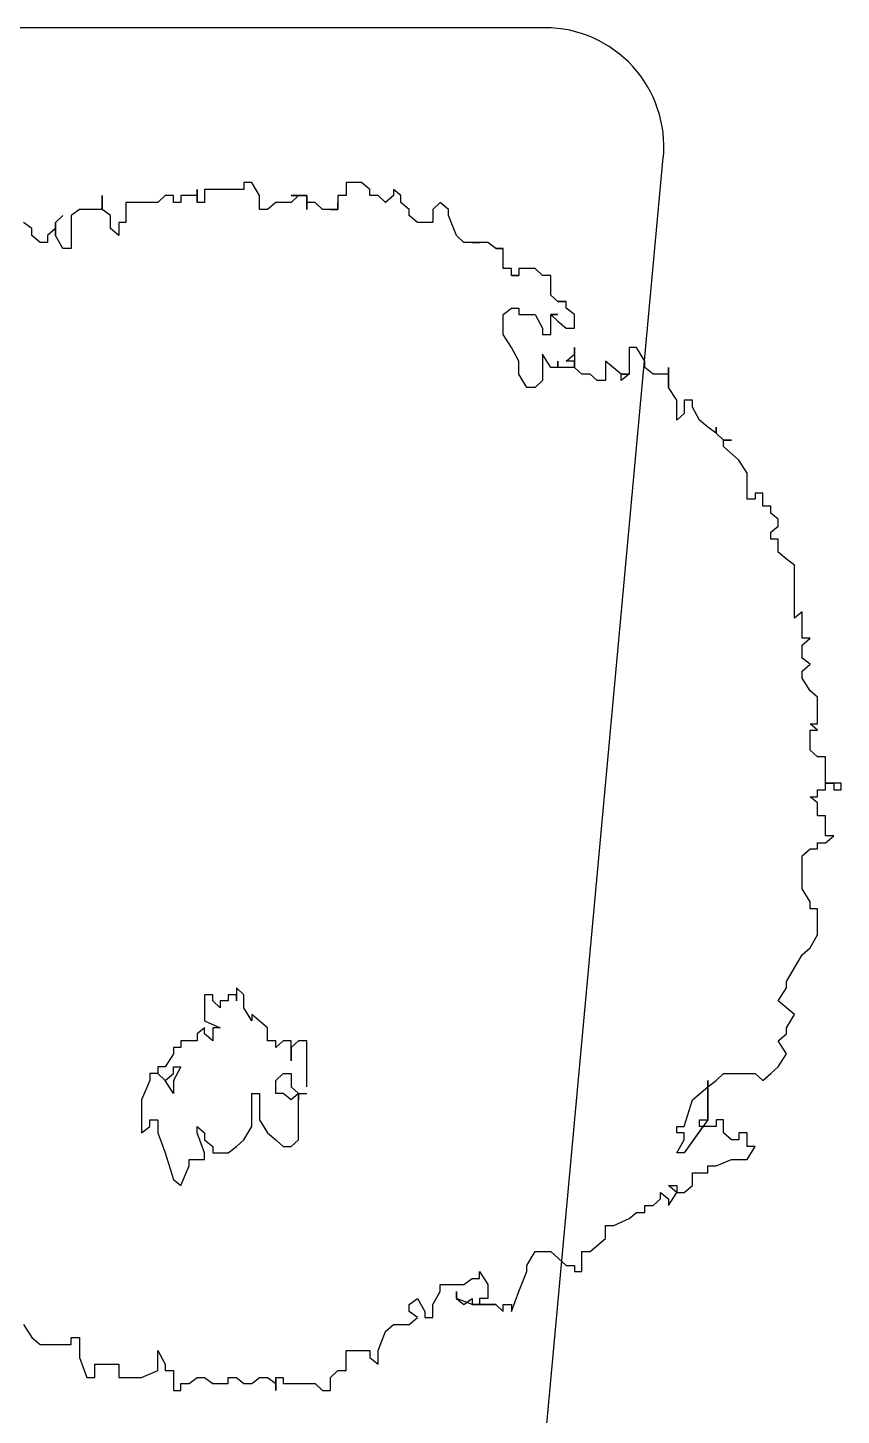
# Model space of a CAD drawing. Extents: x -30 to 1202, y 231 to 898.
# Drawn here: x 426.133 to 428.187, y 351.455 to 354.961 of the extents above; entities that cross this region are included whole.
import ezdxf

# ---------------------------------------------------------------- set-up
doc = ezdxf.new("R2010")
doc.units = 0
doc.header["$LTSCALE"] = 0.04
doc.layers.get('0').update_dxf_attribs({"linetype": 'CONTINUOUS'})
for name, color, linetype in [('0.1', 1, 'CONTINUOUS'), ('CONTORXXNP----00', 255, 'CONTINUOUS'), ('PISO', 1, 'CONTINUOUS')]:
    doc.layers.add(name, color=color, linetype=linetype)
doc.styles.get("Standard").update_dxf_attribs({"font": 'romans.shx'})

# ---------------------------------------------------------------- blocks, each defined once
blk = doc.blocks.new('ARB3')
at = {"color": 0}
for p, q in [((0.0136, 0.4913), (0.0078, 0.4913)), ((0.0078, 0.4913), (0.0078, 0.4852)), ((0.0136, 0.4852), (0.0136, 0.4913)), ((0.0078, 0.4852), (0.0078, 0.4782)), ((0.0078, 0.4782), (0.0078, 0.4852)), ((0.0078, 0.4852), (0.0136, 0.4852)), ((0.0078, 0.4852), (0.0136, 0.4852)), ((0.0581, 0.4782), (0.0523, 0.4852)), ((0.0523, 0.4852), (0.0523, 0.4782)), ((-0.0646, 0.4713), (-0.0698, 0.4652)), ((-0.042, 0.4713), (-0.0646, 0.4713)), ((-0.0368, 0.4713), (-0.042, 0.4652)), ((-0.042, 0.4652), (-0.042, 0.4713)), ((-0.0368, 0.4652), (-0.0368, 0.4713)), ((-0.0142, 0.4713), (-0.02, 0.4652)), ((0.0078, 0.4782), (-0.0142, 0.4782)), ((-0.0142, 0.4782), (-0.0142, 0.4713)), ((0.0136, 0.4782), (0.0078, 0.4782)), ((0.0136, 0.4713), (0.0136, 0.4782)), ((0.0194, 0.4713), (0.0136, 0.4713)), ((0.0245, 0.4713), (0.0194, 0.4652)), ((0.0194, 0.4652), (0.0194, 0.4713)), ((0.0355, 0.4713), (0.0245, 0.4713)), ((0.0523, 0.4782), (0.0355, 0.4782)), ((0.0355, 0.4782), (0.0355, 0.4713)), ((0.0581, 0.4713), (0.0581, 0.4782)), ((0.0633, 0.4713), (0.0581, 0.4713)), ((0.0633, 0.4652), (0.0633, 0.4713)), ((0.1356, 0.4713), (0.1137, 0.4713)), ((0.1137, 0.4713), (0.1137, 0.4652)), ((0.1466, 0.4652), (0.1356, 0.4713)), ((-0.1143, 0.4583), (-0.1363, 0.4583)), ((-0.1363, 0.4583), (-0.1311, 0.4521)), ((-0.1085, 0.4583), (-0.1143, 0.4652)), ((-0.1143, 0.4652), (-0.1143, 0.4583)), ((-0.0975, 0.4583), (-0.1085, 0.4583)), ((-0.0924, 0.4652), (-0.0975, 0.4583)), ((-0.0866, 0.4583), (-0.0924, 0.4652)), ((-0.0807, 0.4583), (-0.0866, 0.4583)), ((-0.0698, 0.4652), (-0.0807, 0.4583)), ((-0.02, 0.4652), (-0.0368, 0.4652)), ((0.0691, 0.4583), (0.0633, 0.4652)), ((0.0969, 0.4583), (0.0691, 0.4583)), ((0.1079, 0.4652), (0.0969, 0.4583)), ((0.1137, 0.4652), (0.1079, 0.4652)), ((0.1524, 0.4583), (0.1466, 0.4652)), ((0.1634, 0.4521), (0.1524, 0.4583)), ((-0.1809, 0.4452), (-0.1867, 0.4383)), ((-0.1757, 0.4521), (-0.1809, 0.4452)), ((-0.1311, 0.4521), (-0.1757, 0.4521)), ((0.175, 0.4452), (0.1634, 0.4521)), ((0.1802, 0.4452), (0.175, 0.4452)), ((0.1912, 0.4383), (0.1802, 0.4452)), ((0.2028, 0.4521), (0.1912, 0.4383)), ((0.2138, 0.4452), (0.2028, 0.4521)), ((0.219, 0.4452), (0.2138, 0.4452)), ((0.2248, 0.4383), (0.219, 0.4452)), ((0.2358, 0.4452), (0.2248, 0.4383)), ((0.2467, 0.4383), (0.2358, 0.4452)), ((-0.2144, 0.4383), (-0.2196, 0.4321)), ((-0.2086, 0.4383), (-0.2144, 0.4383)), ((-0.2035, 0.4321), (-0.2086, 0.4383)), ((-0.1867, 0.4383), (-0.1976, 0.4383)), ((-0.1976, 0.4383), (-0.1976, 0.4321)), ((0.2525, 0.4321), (0.2467, 0.4383)), ((-0.2254, 0.4252), (-0.2364, 0.4252)), ((-0.2364, 0.4252), (-0.2364, 0.419)), ((-0.2196, 0.4321), (-0.2254, 0.4321)), ((-0.2254, 0.4321), (-0.2254, 0.4252)), ((-0.1976, 0.4321), (-0.2035, 0.4321)), ((0.2584, 0.4252), (0.2525, 0.4321)), ((0.2525, 0.419), (0.2584, 0.4252)), ((-0.2532, 0.4121), (-0.2642, 0.4052)), ((-0.2312, 0.4121), (-0.2532, 0.4121)), ((-0.2364, 0.419), (-0.2312, 0.419)), ((-0.2312, 0.419), (-0.2312, 0.4121)), ((0.2525, 0.3921), (0.2525, 0.419)), ((0.3139, 0.4121), (0.3023, 0.4121)), ((0.3023, 0.4121), (0.3023, 0.4052)), ((0.3249, 0.4121), (0.3139, 0.419)), ((0.3139, 0.419), (0.3139, 0.4121)), ((0.3249, 0.399), (0.3249, 0.4121)), ((-0.281, 0.3921), (-0.281, 0.399)), ((-0.281, 0.399), (-0.281, 0.3921)), ((-0.2642, 0.4052), (-0.2758, 0.3921)), ((0.3023, 0.4052), (0.3081, 0.4052)), ((0.3081, 0.399), (0.3023, 0.3921)), ((0.3081, 0.4052), (0.3081, 0.399)), ((0.3301, 0.386), (0.3249, 0.399)), ((-0.2868, 0.386), (-0.2919, 0.386)), ((-0.2919, 0.386), (-0.2868, 0.386)), ((-0.2868, 0.386), (-0.2919, 0.3791)), ((-0.281, 0.3921), (-0.2868, 0.386)), ((-0.2758, 0.3921), (-0.281, 0.3921)), ((0.2584, 0.386), (0.2525, 0.3921)), ((0.2635, 0.3791), (0.2584, 0.386)), ((0.3023, 0.3921), (0.2913, 0.3921)), ((0.2913, 0.3921), (0.2913, 0.386)), ((0.2913, 0.386), (0.2971, 0.386)), ((0.2971, 0.386), (0.2971, 0.3721)), ((0.3301, 0.3791), (0.3301, 0.386)), ((-0.2919, 0.3791), (-0.2978, 0.3721)), ((0.2913, 0.3791), (0.2584, 0.3791)), ((0.2584, 0.3791), (0.2913, 0.3791)), ((0.2745, 0.366), (0.2635, 0.3791)), ((0.2913, 0.3721), (0.2913, 0.3791)), ((0.2913, 0.3791), (0.3191, 0.3591)), ((0.3359, 0.3791), (0.3301, 0.3791)), ((0.3359, 0.366), (0.3359, 0.3791)), ((-0.3087, 0.366), (-0.3146, 0.366)), ((-0.3146, 0.366), (-0.3146, 0.3591)), ((-0.2978, 0.3721), (-0.3087, 0.366)), ((0.2971, 0.3591), (0.2745, 0.366)), ((0.2971, 0.3721), (0.2913, 0.3721)), ((0.3468, 0.366), (0.3359, 0.366)), ((0.3527, 0.3591), (0.3468, 0.366)), ((-0.3146, 0.3529), (-0.3255, 0.346)), ((-0.3146, 0.3591), (-0.3036, 0.3591)), ((-0.2978, 0.3529), (-0.3146, 0.3529)), ((-0.3036, 0.3591), (-0.2978, 0.3529)), ((0.2971, 0.3529), (0.2971, 0.3591)), ((0.3023, 0.3529), (0.2971, 0.3529)), ((0.3081, 0.3591), (0.3023, 0.3591)), ((0.3023, 0.3591), (0.3023, 0.3529)), ((0.3191, 0.3529), (0.3081, 0.3591)), ((0.3191, 0.3591), (0.3191, 0.3529)), ((0.3527, 0.3529), (0.3468, 0.346)), ((0.3468, 0.346), (0.3468, 0.3529)), ((0.3468, 0.3529), (0.3527, 0.3529)), ((0.3527, 0.3529), (0.3527, 0.3591)), ((0.3636, 0.346), (0.3527, 0.3529)), ((-0.3255, 0.346), (-0.3423, 0.346)), ((-0.3423, 0.346), (-0.3365, 0.346)), ((-0.3365, 0.346), (-0.3365, 0.3329)), ((0.3527, 0.3391), (0.3578, 0.346)), ((0.3578, 0.3391), (0.3527, 0.3391)), ((0.3578, 0.346), (0.3636, 0.346)), ((0.3636, 0.3329), (0.3578, 0.3391)), ((-0.3365, 0.3329), (-0.3423, 0.326)), ((0.3636, 0.326), (0.3636, 0.3329)), ((-0.3475, 0.326), (-0.3591, 0.3191)), ((-0.3591, 0.3191), (-0.3591, 0.3129)), ((-0.3423, 0.326), (-0.3475, 0.326)), ((0.3695, 0.326), (0.3636, 0.326)), ((0.3695, 0.3191), (0.3695, 0.326)), ((0.3746, 0.3129), (0.3695, 0.3191)), ((-0.3591, 0.3129), (-0.3365, 0.3129)), ((-0.3365, 0.306), (-0.3475, 0.2929)), ((-0.3365, 0.3129), (-0.3365, 0.306)), ((-0.3365, 0.306), (-0.3365, 0.3129)), ((-0.3365, 0.3129), (-0.3313, 0.306)), ((-0.3313, 0.306), (-0.3365, 0.306)), ((0.3804, 0.2998), (0.3746, 0.3129)), ((-0.3475, 0.2929), (-0.3313, 0.2929)), ((-0.3313, 0.2929), (-0.3313, 0.286)), ((0.3804, 0.2929), (0.3804, 0.2998)), ((0.3914, 0.2929), (0.3804, 0.2929)), ((0.4024, 0.2799), (0.3914, 0.2929)), ((-0.3313, 0.286), (-0.3365, 0.2799)), ((-0.3365, 0.2729), (-0.3423, 0.2668)), ((-0.3365, 0.2799), (-0.3365, 0.2729)), ((0.4024, 0.2729), (0.4024, 0.2799)), ((0.4192, 0.2729), (0.4024, 0.2729)), ((0.4192, 0.2668), (0.4192, 0.2729)), ((-0.3921, 0.2599), (-0.3979, 0.2599)), ((-0.3979, 0.2599), (-0.3979, 0.2529)), ((-0.3979, 0.2529), (-0.3979, 0.2599)), ((-0.3979, 0.2599), (-0.3979, 0.2529)), ((-0.3869, 0.2668), (-0.3921, 0.2599)), ((-0.3753, 0.2668), (-0.3869, 0.2668)), ((-0.3811, 0.2529), (-0.3753, 0.2599)), ((-0.3753, 0.2599), (-0.3753, 0.2668)), ((-0.3533, 0.2668), (-0.3591, 0.2668)), ((-0.3591, 0.2668), (-0.3423, 0.2668)), ((-0.3475, 0.2599), (-0.3533, 0.2668)), ((-0.3423, 0.2668), (-0.3475, 0.2668)), ((-0.3475, 0.2668), (-0.3475, 0.2599)), ((-0.3423, 0.2668), (-0.3423, 0.2529)), ((0.4024, 0.2468), (0.414, 0.2599)), ((0.414, 0.2599), (0.414, 0.2668)), ((0.414, 0.2668), (0.4192, 0.2668)), ((-0.403, 0.2468), (-0.4198, 0.2468)), ((-0.4198, 0.2468), (-0.4198, 0.2399)), ((-0.3979, 0.2529), (-0.403, 0.2468)), ((-0.3869, 0.2468), (-0.3869, 0.2529)), ((-0.3869, 0.2529), (-0.3869, 0.2468)), ((-0.3869, 0.2468), (-0.3811, 0.2529)), ((-0.3701, 0.2468), (-0.3869, 0.2468)), ((-0.3701, 0.2399), (-0.3701, 0.2468)), ((-0.3423, 0.2468), (-0.3533, 0.2399)), ((-0.3423, 0.2529), (-0.3475, 0.2529)), ((-0.3475, 0.2529), (-0.3423, 0.2529)), ((-0.3423, 0.2529), (-0.3423, 0.2468)), ((0.4024, 0.2337), (0.4024, 0.2468)), ((-0.4198, 0.2399), (-0.4256, 0.2337)), ((-0.4256, 0.2337), (-0.4256, 0.2199)), ((-0.3869, 0.2337), (-0.3753, 0.2399)), ((-0.3869, 0.2199), (-0.3869, 0.2337)), ((-0.3753, 0.2399), (-0.3701, 0.2399)), ((-0.3533, 0.2399), (-0.3313, 0.2399)), ((-0.3313, 0.2399), (-0.3255, 0.2337)), ((-0.3255, 0.2337), (-0.3255, 0.2268)), ((0.414, 0.2268), (0.4024, 0.2337)), ((-0.3255, 0.2268), (-0.3365, 0.2199)), ((0.4192, 0.2268), (0.414, 0.2268)), ((0.436, 0.2199), (0.4192, 0.2268)), ((-0.4256, 0.2199), (-0.4198, 0.2199)), ((-0.4198, 0.2137), (-0.4256, 0.2137)), ((-0.4256, 0.2137), (-0.4256, 0.2068)), ((-0.4198, 0.2199), (-0.4198, 0.2137)), ((-0.4198, 0.2137), (-0.4198, 0.2199)), ((-0.4198, 0.2199), (-0.4198, 0.2137)), ((-0.3921, 0.2137), (-0.3921, 0.2199)), ((-0.3921, 0.2199), (-0.3869, 0.2199)), ((-0.3869, 0.2068), (-0.3921, 0.2137)), ((-0.3591, 0.2137), (-0.3701, 0.2068)), ((-0.3475, 0.2199), (-0.3591, 0.2137)), ((-0.3365, 0.2199), (-0.3475, 0.2199)), ((0.4528, 0.2137), (0.436, 0.2199)), ((0.447, 0.2068), (0.447, 0.2137)), ((0.447, 0.2137), (0.4528, 0.2137)), ((-0.4424, 0.2007), (-0.4476, 0.1937)), ((-0.4256, 0.2068), (-0.4424, 0.2068)), ((-0.4424, 0.2068), (-0.4424, 0.2007)), ((-0.4424, 0.2007), (-0.4424, 0.2068)), ((-0.4424, 0.2068), (-0.4424, 0.2007)), ((-0.3701, 0.2068), (-0.3869, 0.2068)), ((0.447, 0.2007), (0.4528, 0.2068)), ((0.4528, 0.2068), (0.447, 0.2068)), ((0.447, 0.1807), (0.447, 0.2007)), ((-0.4476, 0.1937), (-0.4476, 0.1807)), ((0.4192, 0.1868), (0.4302, 0.1937)), ((0.4302, 0.1937), (0.4418, 0.1937)), ((0.4418, 0.1937), (0.4418, 0.1868)), ((-0.4476, 0.1807), (-0.4476, 0.1868)), ((-0.4476, 0.1868), (-0.4476, 0.1737)), ((0.425, 0.1868), (0.4192, 0.1868)), ((0.425, 0.1807), (0.425, 0.1868)), ((0.4302, 0.1737), (0.425, 0.1807)), ((0.4418, 0.1868), (0.447, 0.1868)), ((0.447, 0.1807), (0.4418, 0.1676)), ((0.447, 0.1737), (0.4418, 0.1807)), ((0.4418, 0.1807), (0.447, 0.1807)), ((0.447, 0.1868), (0.447, 0.1807)), ((-0.4534, 0.1676), (-0.4702, 0.1607)), ((-0.4476, 0.1737), (-0.4534, 0.1676)), ((0.4302, 0.1537), (0.4302, 0.1737)), ((0.4418, 0.1676), (0.436, 0.1676)), ((0.436, 0.1676), (0.4418, 0.1676)), ((0.4418, 0.1676), (0.447, 0.1737)), ((-0.4754, 0.1607), (-0.4812, 0.1537)), ((-0.4812, 0.1537), (-0.4754, 0.1476)), ((-0.4702, 0.1607), (-0.4754, 0.1607)), ((0.436, 0.1537), (0.4302, 0.1537)), ((0.447, 0.1476), (0.436, 0.1537)), ((-0.4754, 0.1476), (-0.4644, 0.1476)), ((-0.4644, 0.1476), (-0.4644, 0.1345)), ((0.4418, 0.1345), (0.4528, 0.1407)), ((0.4579, 0.1476), (0.447, 0.1476)), ((0.4528, 0.1407), (0.4579, 0.1407)), ((0.4579, 0.1407), (0.4579, 0.1476)), ((-0.4644, 0.1345), (-0.4702, 0.1276)), ((0.447, 0.1276), (0.4418, 0.1345)), ((0.4579, 0.1345), (0.4528, 0.1276)), ((0.4638, 0.1276), (0.4579, 0.1345)), ((-0.487, 0.1207), (-0.4922, 0.1145)), ((-0.4812, 0.1207), (-0.487, 0.1207)), ((-0.4754, 0.1276), (-0.4812, 0.1207)), ((-0.4702, 0.1276), (-0.4754, 0.1276)), ((0.4528, 0.1276), (0.447, 0.1276)), ((0.4638, 0.1145), (0.4638, 0.1276)), ((-0.4922, 0.1145), (-0.487, 0.1145)), ((-0.487, 0.1145), (-0.4812, 0.1076)), ((-0.4812, 0.1076), (-0.487, 0.1015)), ((0.4696, 0.1076), (0.4638, 0.1145)), ((0.4857, 0.1015), (0.4696, 0.1076)), ((-0.487, 0.0945), (-0.4922, 0.0945)), ((-0.487, 0.1015), (-0.487, 0.0945)), ((0.4973, 0.1015), (0.4857, 0.1015)), ((0.4857, 0.0745), (0.4857, 0.0945)), ((0.4857, 0.0945), (0.4915, 0.0945)), ((0.4915, 0.0945), (0.4973, 0.1015)), ((-0.498, 0.0745), (-0.487, 0.0745)), ((-0.487, 0.0745), (-0.487, 0.0676)), ((0.5025, 0.0745), (0.4857, 0.0745)), ((0.5025, 0.0676), (0.5025, 0.0745)), ((-0.487, 0.0676), (-0.4754, 0.0676)), ((-0.4754, 0.0676), (-0.4812, 0.0676)), ((-0.4812, 0.0676), (-0.4754, 0.0676)), ((-0.4754, 0.0676), (-0.4754, 0.0615)), ((-0.4754, 0.0615), (-0.4754, 0.0676)), ((-0.4754, 0.0676), (-0.4754, 0.0546)), ((0.5083, 0.0615), (0.5025, 0.0676)), ((0.5193, 0.0615), (0.5083, 0.0615)), ((0.5193, 0.0546), (0.5193, 0.0615)), ((-0.4754, 0.0546), (-0.4812, 0.0484)), ((-0.4812, 0.0484), (-0.4812, 0.0415)), ((0.5135, 0.0484), (0.5193, 0.0546)), ((0.5135, 0.0215), (0.5135, 0.0484)), ((-0.4754, 0.0415), (-0.487, 0.0415)), ((-0.487, 0.0415), (-0.487, 0.0284)), ((-0.4812, 0.0415), (-0.4754, 0.0415)), ((0.2635, 0.0415), (0.2248, 0.0415)), ((0.2248, 0.0415), (0.2248, 0.0346)), ((0.2693, 0.0346), (0.2693, 0.0415)), ((-0.487, 0.0284), (-0.487, 0.0346)), ((-0.487, 0.0346), (-0.4812, 0.0284)), ((-0.4812, 0.0284), (-0.4812, 0.0153)), ((0.2248, 0.0346), (0.2306, 0.0284)), ((0.2416, 0.0284), (0.2248, 0.0284)), ((0.2248, 0.0284), (0.2248, 0.0215)), ((0.2306, 0.0284), (0.2416, 0.0284)), ((0.2525, 0.0215), (0.2525, 0.0284)), ((0.2525, 0.0284), (0.2635, 0.0284)), ((0.2635, 0.0284), (0.2693, 0.0346)), ((0.3081, 0.0346), (0.2693, 0.0346)), ((0.2693, 0.0346), (0.2745, 0.0284)), ((0.2693, 0.0346), (0.2745, 0.0346)), ((0.2745, 0.0346), (0.2693, 0.0346)), ((0.2745, 0.0284), (0.2693, 0.0215)), ((0.3139, 0.0284), (0.3081, 0.0346)), ((0.3139, 0.0215), (0.3139, 0.0284)), ((-0.4812, 0.0153), (-0.4754, 0.0084)), ((0.2248, 0.0215), (0.2306, 0.0153)), ((0.2306, 0.0153), (0.2248, 0.0153)), ((0.2248, 0.0153), (0.2248, 0.0084)), ((0.2584, 0.0153), (0.2525, 0.0215)), ((0.2693, 0.0153), (0.2584, 0.0153)), ((0.2693, 0.0215), (0.2693, 0.0153)), ((0.3023, 0.0084), (0.3081, 0.0153)), ((0.3081, 0.0153), (0.3139, 0.0215)), ((0.5083, 0.0153), (0.5083, 0.0215)), ((0.5083, 0.0215), (0.5135, 0.0215)), ((0.5083, 0.0084), (0.5135, 0.0153)), ((0.5193, 0.0153), (0.5083, 0.0153)), ((0.5135, 0.0153), (0.5193, 0.0153)), ((-0.487, 0.0015), (-0.498, -0.0047)), ((-0.4754, 0.0015), (-0.487, 0.0015)), ((-0.4754, 0.0084), (-0.4754, 0.0015)), ((0.2138, 0.0084), (0.2028, -0.0047)), ((0.2248, 0.0084), (0.2138, 0.0084)), ((0.2693, -0.0047), (0.2693, 0.0015)), ((0.2693, 0.0015), (0.2913, 0.0015)), ((0.2913, 0.0015), (0.3023, 0.0084)), ((0.5083, 0.0015), (0.5083, 0.0084)), ((0.5135, -0.0047), (0.5083, 0.0015)), ((0.186, -0.0116), (0.1802, -0.0177)), ((0.197, -0.0116), (0.186, -0.0116)), ((0.208, -0.0047), (0.197, -0.0116)), ((0.2028, -0.0047), (0.208, -0.0047)), ((0.2971, -0.0047), (0.2693, -0.0047)), ((0.3081, -0.0116), (0.2971, -0.0047)), ((0.3139, -0.0177), (0.3081, -0.0116)), ((0.5083, -0.0177), (0.5135, -0.0116)), ((0.5135, -0.0116), (0.5135, -0.0047)), ((0.1802, -0.0177), (0.1912, -0.0177)), ((0.1912, -0.0177), (0.186, -0.0177)), ((0.186, -0.0177), (0.186, -0.0247)), ((0.3191, -0.0247), (0.3139, -0.0177)), ((0.5083, -0.0247), (0.5083, -0.0177)), ((0.186, -0.0247), (0.1912, -0.0247)), ((0.1912, -0.0247), (0.1912, -0.0316)), ((0.1912, -0.0316), (0.197, -0.0316)), ((0.197, -0.0316), (0.1912, -0.0377)), ((0.208, -0.0446), (0.2138, -0.0316)), ((0.2138, -0.0316), (0.2138, -0.0377)), ((0.3191, -0.0377), (0.3191, -0.0247)), ((0.5135, -0.0247), (0.5083, -0.0247)), ((0.5135, -0.0377), (0.5135, -0.0247)), ((-0.4922, -0.0446), (-0.4812, -0.0446)), ((-0.4812, -0.0446), (-0.4812, -0.0508)), ((0.1912, -0.0377), (0.186, -0.0377)), ((0.186, -0.0377), (0.186, -0.0446)), ((0.186, -0.0446), (0.208, -0.0446)), ((0.2138, -0.0377), (0.2248, -0.0377)), ((0.219, -0.0446), (0.2138, -0.0446)), ((0.2138, -0.0446), (0.219, -0.0508)), ((0.2248, -0.0377), (0.219, -0.0446)), ((0.2971, -0.0508), (0.3023, -0.0446)), ((0.3191, -0.0446), (0.3023, -0.0508)), ((0.3023, -0.0446), (0.3081, -0.0446)), ((0.3081, -0.0446), (0.3139, -0.0377)), ((0.3139, -0.0377), (0.3191, -0.0377)), ((0.3249, -0.0446), (0.3191, -0.0446)), ((0.3249, -0.0577), (0.3249, -0.0446)), ((0.5083, -0.0446), (0.5135, -0.0377)), ((0.5083, -0.0508), (0.5083, -0.0446)), ((-0.4812, -0.0508), (-0.4922, -0.0508)), ((-0.4922, -0.0508), (-0.487, -0.0508)), ((-0.487, -0.0508), (-0.487, -0.0646)), ((0.219, -0.0508), (0.2248, -0.0508)), ((0.2248, -0.0508), (0.2248, -0.0646)), ((0.3023, -0.0508), (0.2971, -0.0508)), ((0.3301, -0.0577), (0.3249, -0.0577)), ((0.3468, -0.0646), (0.3301, -0.0577)), ((0.5135, -0.0577), (0.5083, -0.0508)), ((0.5135, -0.0646), (0.5135, -0.0577)), ((-0.487, -0.0646), (-0.4812, -0.0646)), ((-0.4812, -0.0646), (-0.4812, -0.0708)), ((0.2248, -0.0646), (0.2306, -0.0646)), ((0.2306, -0.0646), (0.2306, -0.0708)), ((0.2467, -0.0708), (0.2467, -0.0646)), ((0.2467, -0.0646), (0.2584, -0.0708)), ((0.3417, -0.0708), (0.3468, -0.0646)), ((0.5193, -0.0646), (0.5135, -0.0646)), ((0.5193, -0.0708), (0.5193, -0.0646)), ((-0.4812, -0.0708), (-0.487, -0.0708)), ((-0.487, -0.0708), (-0.487, -0.0777)), ((-0.487, -0.0777), (-0.4812, -0.0839)), ((0.2306, -0.0708), (0.2358, -0.0708)), ((0.2358, -0.0708), (0.2467, -0.0777)), ((0.2525, -0.0708), (0.2467, -0.0708)), ((0.2467, -0.0777), (0.2467, -0.0839)), ((0.2584, -0.0777), (0.2525, -0.0708)), ((0.2525, -0.0839), (0.2584, -0.0777)), ((0.2584, -0.0777), (0.2525, -0.0839)), ((0.2584, -0.0708), (0.2693, -0.0708)), ((0.2693, -0.0708), (0.2584, -0.0777)), ((0.3023, -0.0839), (0.3191, -0.0777)), ((0.3191, -0.0777), (0.3417, -0.0708)), ((0.4857, -0.0839), (0.4973, -0.0777)), ((0.4973, -0.0777), (0.5025, -0.0777)), ((0.5025, -0.0777), (0.5025, -0.0708)), ((0.5025, -0.0708), (0.5193, -0.0708)), ((-0.4812, -0.0839), (-0.4812, -0.1108)), ((0.2467, -0.0839), (0.2525, -0.0839)), ((0.2525, -0.0839), (0.2525, -0.0908)), ((0.2525, -0.0908), (0.2584, -0.0908)), ((0.2584, -0.0908), (0.2745, -0.0977)), ((0.2913, -0.0908), (0.2913, -0.0839)), ((0.2913, -0.0839), (0.3023, -0.0839)), ((0.2971, -0.0908), (0.2913, -0.0908)), ((0.3023, -0.0977), (0.2971, -0.0908)), ((0.5025, -0.0839), (0.4857, -0.0839)), ((0.5083, -0.0977), (0.5025, -0.0839)), ((0.2745, -0.0977), (0.3023, -0.0977)), ((0.5083, -0.1169), (0.5083, -0.0977)), ((-0.4812, -0.1108), (-0.4644, -0.1108)), ((-0.4644, -0.1108), (-0.4644, -0.1169)), ((-0.4702, -0.1238), (-0.4754, -0.1308)), ((-0.4592, -0.1238), (-0.4702, -0.1238)), ((-0.4644, -0.1169), (-0.4534, -0.1169)), ((-0.4534, -0.1169), (-0.4592, -0.1238)), ((0.4973, -0.1369), (0.4973, -0.1169)), ((0.4973, -0.1169), (0.5083, -0.1169)), ((-0.4754, -0.1308), (-0.487, -0.1308)), ((-0.487, -0.1308), (-0.4754, -0.1308)), ((-0.4754, -0.1308), (-0.4754, -0.15)), ((0.5083, -0.1369), (0.4973, -0.1369)), ((0.5083, -0.1438), (0.5083, -0.1369)), ((-0.4754, -0.15), (-0.4702, -0.1569)), ((0.4747, -0.1569), (0.4747, -0.15)), ((0.4747, -0.15), (0.4915, -0.15)), ((0.4915, -0.15), (0.5083, -0.1438)), ((-0.4702, -0.1569), (-0.4424, -0.1569)), ((-0.4424, -0.1569), (-0.4424, -0.1638)), ((0.4805, -0.1569), (0.4747, -0.1569)), ((0.4805, -0.1831), (0.4805, -0.1569)), ((-0.4644, -0.17), (-0.4702, -0.1638)), ((-0.4702, -0.1638), (-0.4644, -0.17)), ((-0.4534, -0.17), (-0.4644, -0.17)), ((-0.4644, -0.17), (-0.4592, -0.17)), ((-0.4592, -0.17), (-0.4534, -0.1769)), ((-0.4424, -0.1638), (-0.4534, -0.17)), ((-0.4534, -0.1769), (-0.4476, -0.1769)), ((-0.4476, -0.1831), (-0.4534, -0.19)), ((-0.4476, -0.1769), (-0.4476, -0.1831)), ((0.4747, -0.19), (0.4805, -0.1831)), ((-0.4592, -0.19), (-0.4644, -0.1969)), ((-0.4534, -0.19), (-0.4592, -0.19)), ((0.4638, -0.1969), (0.4747, -0.19))]:
    blk.add_line(p, q, dxfattribs=at)
for p, q in [((-0.4922, 0.0945), (-0.498, 0.0876)), ((-0.498, 0.0876), (-0.498, 0.0745)), ((-0.498, -0.0047), (-0.498, -0.0116)), ((-0.498, -0.0116), (-0.4922, -0.0116)), ((-0.4922, -0.0116), (-0.4922, -0.0446))]:
    blk.add_line(p, q)
at = {"layer": 'CONTORXXNP----00'}
for p, q in [((0.0523, 0.4852), (0.0523, 0.4782)), ((0.0581, 0.4782), (0.0523, 0.4852)), ((-0.0646, 0.4713), (-0.0698, 0.4652)), ((-0.042, 0.4713), (-0.0646, 0.4713)), ((-0.042, 0.4652), (-0.042, 0.4713)), ((-0.0368, 0.4713), (-0.042, 0.4652)), ((-0.0368, 0.4652), (-0.0368, 0.4713)), ((-0.0142, 0.4713), (-0.02, 0.4652)), ((-0.0142, 0.4782), (-0.0142, 0.4713)), ((0.0078, 0.4782), (-0.0142, 0.4782)), ((0.0136, 0.4782), (0.0078, 0.4782)), ((0.0136, 0.4713), (0.0136, 0.4782)), ((0.0194, 0.4713), (0.0136, 0.4713)), ((0.0194, 0.4652), (0.0194, 0.4713)), ((0.0245, 0.4713), (0.0194, 0.4652)), ((0.0355, 0.4713), (0.0245, 0.4713)), ((0.0355, 0.4782), (0.0355, 0.4713)), ((0.0523, 0.4782), (0.0355, 0.4782)), ((0.0581, 0.4713), (0.0581, 0.4782)), ((0.0633, 0.4713), (0.0581, 0.4713)), ((0.0633, 0.4652), (0.0633, 0.4713)), ((0.1137, 0.4713), (0.1137, 0.4652)), ((0.1356, 0.4713), (0.1137, 0.4713)), ((0.1466, 0.4652), (0.1356, 0.4713)), ((-0.1363, 0.4583), (-0.1311, 0.4521)), ((-0.1143, 0.4583), (-0.1363, 0.4583)), ((-0.1143, 0.4652), (-0.1143, 0.4583)), ((-0.1085, 0.4583), (-0.1143, 0.4652)), ((-0.0975, 0.4583), (-0.1085, 0.4583)), ((-0.0924, 0.4652), (-0.0975, 0.4583)), ((-0.0866, 0.4583), (-0.0924, 0.4652)), ((-0.0807, 0.4583), (-0.0866, 0.4583)), ((-0.0698, 0.4652), (-0.0807, 0.4583)), ((-0.02, 0.4652), (-0.0368, 0.4652)), ((0.0691, 0.4583), (0.0633, 0.4652)), ((0.0969, 0.4583), (0.0691, 0.4583)), ((0.1079, 0.4652), (0.0969, 0.4583)), ((0.1137, 0.4652), (0.1079, 0.4652)), ((0.1524, 0.4583), (0.1466, 0.4652)), ((0.1634, 0.4521), (0.1524, 0.4583)), ((-0.1809, 0.4452), (-0.1867, 0.4383)), ((-0.1757, 0.4521), (-0.1809, 0.4452)), ((-0.1311, 0.4521), (-0.1757, 0.4521)), ((0.175, 0.4452), (0.1634, 0.4521)), ((0.1802, 0.4452), (0.175, 0.4452)), ((0.1912, 0.4383), (0.1802, 0.4452)), ((0.2028, 0.4521), (0.1912, 0.4383)), ((0.2138, 0.4452), (0.2028, 0.4521)), ((0.219, 0.4452), (0.2138, 0.4452)), ((0.2248, 0.4383), (0.219, 0.4452)), ((0.2358, 0.4452), (0.2248, 0.4383)), ((0.2467, 0.4383), (0.2358, 0.4452)), ((-0.2144, 0.4383), (-0.2196, 0.4321)), ((-0.2086, 0.4383), (-0.2144, 0.4383)), ((-0.2035, 0.4321), (-0.2086, 0.4383)), ((-0.1976, 0.4383), (-0.1976, 0.4321)), ((-0.1867, 0.4383), (-0.1976, 0.4383)), ((0.2525, 0.4321), (0.2467, 0.4383)), ((-0.2364, 0.4252), (-0.2364, 0.419)), ((-0.2254, 0.4252), (-0.2364, 0.4252)), ((-0.2254, 0.4321), (-0.2254, 0.4252)), ((-0.2196, 0.4321), (-0.2254, 0.4321)), ((-0.1976, 0.4321), (-0.2035, 0.4321)), ((0.2584, 0.4252), (0.2525, 0.4321)), ((0.2525, 0.419), (0.2584, 0.4252)), ((-0.2532, 0.4121), (-0.2642, 0.4052)), ((-0.2312, 0.4121), (-0.2532, 0.4121)), ((-0.2364, 0.419), (-0.2312, 0.419)), ((-0.2312, 0.419), (-0.2312, 0.4121)), ((0.2525, 0.3921), (0.2525, 0.419)), ((0.3023, 0.4121), (0.3023, 0.4052)), ((0.3139, 0.4121), (0.3023, 0.4121)), ((0.3139, 0.419), (0.3139, 0.4121)), ((0.3249, 0.4121), (0.3139, 0.419)), ((0.3249, 0.399), (0.3249, 0.4121)), ((-0.2642, 0.4052), (-0.2758, 0.3921)), ((0.3023, 0.4052), (0.3081, 0.4052)), ((0.3081, 0.399), (0.3023, 0.3921)), ((0.3081, 0.4052), (0.3081, 0.399)), ((0.3301, 0.386), (0.3249, 0.399)), ((-0.2868, 0.386), (-0.2919, 0.3791)), ((-0.281, 0.3921), (-0.2868, 0.386)), ((-0.2758, 0.3921), (-0.281, 0.3921)), ((0.2584, 0.386), (0.2525, 0.3921)), ((0.2635, 0.3791), (0.2584, 0.386)), ((0.2913, 0.3921), (0.2913, 0.386)), ((0.3023, 0.3921), (0.2913, 0.3921)), ((0.2913, 0.386), (0.2971, 0.386)), ((0.2971, 0.386), (0.2971, 0.3749)), ((0.3301, 0.3791), (0.3301, 0.386)), ((-0.2919, 0.3791), (-0.2978, 0.3721)), ((0.2745, 0.366), (0.2635, 0.3791)), ((0.2971, 0.3749), (0.3191, 0.3591)), ((0.3359, 0.3791), (0.3301, 0.3791)), ((0.3359, 0.366), (0.3359, 0.3791)), ((-0.3146, 0.366), (-0.3146, 0.3591)), ((-0.3087, 0.366), (-0.3146, 0.366)), ((-0.2978, 0.3721), (-0.3087, 0.366)), ((0.2971, 0.3591), (0.2745, 0.366)), ((0.3468, 0.366), (0.3359, 0.366)), ((0.3527, 0.3591), (0.3468, 0.366)), ((-0.3146, 0.3529), (-0.3255, 0.346)), ((-0.3146, 0.3591), (-0.3036, 0.3591)), ((-0.2978, 0.3529), (-0.3146, 0.3529)), ((-0.3036, 0.3591), (-0.2978, 0.3529)), ((0.2971, 0.3529), (0.2971, 0.3591)), ((0.3023, 0.3529), (0.2971, 0.3529)), ((0.3023, 0.3591), (0.3023, 0.3529)), ((0.3081, 0.3591), (0.3023, 0.3591)), ((0.3191, 0.3529), (0.3081, 0.3591)), ((0.3191, 0.3591), (0.3191, 0.3529)), ((0.3527, 0.3529), (0.3527, 0.3591)), ((0.3636, 0.346), (0.3527, 0.3529)), ((-0.3365, 0.346), (-0.3255, 0.346)), ((-0.3365, 0.346), (-0.3365, 0.3329)), ((0.3527, 0.3391), (0.3578, 0.346)), ((0.3578, 0.3391), (0.3527, 0.3391)), ((0.3578, 0.346), (0.3636, 0.346)), ((0.3636, 0.3329), (0.3578, 0.3391)), ((-0.3365, 0.3329), (-0.3423, 0.326)), ((0.3636, 0.326), (0.3636, 0.3329)), ((-0.3475, 0.326), (-0.3591, 0.3191)), ((-0.3591, 0.3191), (-0.3591, 0.3129)), ((-0.3423, 0.326), (-0.3475, 0.326)), ((0.3695, 0.326), (0.3636, 0.326)), ((0.3695, 0.3191), (0.3695, 0.326)), ((0.3746, 0.3129), (0.3695, 0.3191)), ((-0.3591, 0.3129), (-0.3365, 0.3129)), ((-0.3365, 0.306), (-0.3475, 0.2929)), ((-0.3365, 0.306), (-0.3365, 0.3129)), ((-0.3365, 0.3129), (-0.3365, 0.306)), ((0.3804, 0.2998), (0.3746, 0.3129)), ((-0.3475, 0.2929), (-0.3313, 0.2929)), ((-0.3313, 0.2929), (-0.3313, 0.286)), ((0.3804, 0.2929), (0.3804, 0.2998)), ((0.3914, 0.2929), (0.3804, 0.2929)), ((0.4024, 0.2799), (0.3914, 0.2929)), ((-0.3313, 0.286), (-0.3365, 0.2799)), ((-0.3365, 0.2729), (-0.3423, 0.2668)), ((-0.3365, 0.2799), (-0.3365, 0.2729)), ((0.4024, 0.2729), (0.4024, 0.2799)), ((0.4192, 0.2729), (0.4024, 0.2729)), ((0.4192, 0.2668), (0.4192, 0.2729)), ((-0.3979, 0.2599), (-0.3979, 0.2529)), ((-0.3979, 0.2529), (-0.3979, 0.2599)), ((-0.3979, 0.2599), (-0.3979, 0.2529)), ((-0.3921, 0.2599), (-0.3979, 0.2599)), ((-0.3869, 0.2668), (-0.3921, 0.2599)), ((-0.3753, 0.2668), (-0.3869, 0.2668)), ((-0.3811, 0.2529), (-0.3753, 0.2599)), ((-0.3753, 0.2599), (-0.3753, 0.2668)), ((-0.3423, 0.2668), (-0.3423, 0.2529)), ((0.4024, 0.2468), (0.414, 0.2599)), ((0.414, 0.2668), (0.4192, 0.2668)), ((0.414, 0.2599), (0.414, 0.2668)), ((-0.4198, 0.2468), (-0.4198, 0.2399)), ((-0.403, 0.2468), (-0.4198, 0.2468)), ((-0.3979, 0.2529), (-0.403, 0.2468)), ((-0.3869, 0.2468), (-0.3811, 0.2529)), ((-0.3701, 0.2468), (-0.3869, 0.2468)), ((-0.3701, 0.2399), (-0.3701, 0.2468)), ((-0.3423, 0.2468), (-0.3533, 0.2399)), ((-0.3423, 0.2529), (-0.3423, 0.2468)), ((0.4024, 0.2337), (0.4024, 0.2468)), ((-0.4198, 0.2399), (-0.4256, 0.2337)), ((-0.4256, 0.2337), (-0.4256, 0.2199)), ((-0.3869, 0.2337), (-0.3753, 0.2399)), ((-0.3869, 0.2199), (-0.3869, 0.2337)), ((-0.3753, 0.2399), (-0.3701, 0.2399)), ((-0.3533, 0.2399), (-0.3313, 0.2399)), ((-0.3313, 0.2399), (-0.3255, 0.2337)), ((-0.3255, 0.2337), (-0.3255, 0.2268)), ((0.414, 0.2268), (0.4024, 0.2337)), ((-0.3255, 0.2268), (-0.3365, 0.2199)), ((0.4192, 0.2268), (0.414, 0.2268)), ((0.436, 0.2199), (0.4192, 0.2268)), ((-0.4256, 0.2199), (-0.4198, 0.2199)), ((-0.4256, 0.2137), (-0.4256, 0.2068)), ((-0.4198, 0.2137), (-0.4256, 0.2137)), ((-0.4198, 0.2199), (-0.4198, 0.2137)), ((-0.4198, 0.2137), (-0.4198, 0.2199)), ((-0.4198, 0.2199), (-0.4198, 0.2137)), ((-0.3921, 0.2199), (-0.3869, 0.2199)), ((-0.3921, 0.2137), (-0.3921, 0.2199)), ((-0.3869, 0.2068), (-0.3921, 0.2137)), ((-0.3591, 0.2137), (-0.3701, 0.2068)), ((-0.3475, 0.2199), (-0.3591, 0.2137)), ((-0.3365, 0.2199), (-0.3475, 0.2199)), ((0.4528, 0.2137), (0.436, 0.2199)), ((0.447, 0.2137), (0.4528, 0.2137)), ((0.447, 0.2068), (0.447, 0.2137)), ((-0.4424, 0.2007), (-0.4476, 0.1937)), ((-0.4424, 0.2068), (-0.4424, 0.2007)), ((-0.4424, 0.2007), (-0.4424, 0.2068)), ((-0.4424, 0.2068), (-0.4424, 0.2007)), ((-0.4256, 0.2068), (-0.4424, 0.2068)), ((-0.3701, 0.2068), (-0.3869, 0.2068)), ((0.4528, 0.2068), (0.447, 0.2068)), ((0.447, 0.2007), (0.4528, 0.2068)), ((0.447, 0.2007), (0.447, 0.1868)), ((-0.4476, 0.1937), (-0.4476, 0.1807)), ((0.4192, 0.1868), (0.4302, 0.1937)), ((0.4302, 0.1937), (0.4418, 0.1937)), ((0.4418, 0.1937), (0.4418, 0.1868)), ((-0.4476, 0.1868), (-0.4476, 0.1737)), ((-0.4476, 0.1807), (-0.4476, 0.1868)), ((0.425, 0.1868), (0.4192, 0.1868)), ((0.425, 0.1807), (0.425, 0.1868)), ((0.4302, 0.1737), (0.425, 0.1807)), ((0.4418, 0.1868), (0.447, 0.1868)), ((-0.4534, 0.1676), (-0.4702, 0.1607)), ((-0.4476, 0.1737), (-0.4534, 0.1676)), ((0.4302, 0.1537), (0.4302, 0.1737)), ((-0.4754, 0.1607), (-0.4812, 0.1537)), ((-0.4812, 0.1537), (-0.4754, 0.1476)), ((-0.4702, 0.1607), (-0.4754, 0.1607)), ((0.436, 0.1537), (0.4302, 0.1537)), ((0.447, 0.1476), (0.436, 0.1537)), ((-0.4754, 0.1476), (-0.4644, 0.1476)), ((-0.4644, 0.1476), (-0.4644, 0.1345)), ((0.4418, 0.1345), (0.4528, 0.1407)), ((0.4579, 0.1476), (0.447, 0.1476)), ((0.4528, 0.1407), (0.4579, 0.1407)), ((0.4579, 0.1407), (0.4579, 0.1476)), ((-0.4644, 0.1345), (-0.4702, 0.1276)), ((0.447, 0.1276), (0.4418, 0.1345)), ((0.4579, 0.1345), (0.4528, 0.1276)), ((0.4638, 0.1276), (0.4579, 0.1345)), ((-0.487, 0.1207), (-0.4922, 0.1145)), ((-0.4812, 0.1207), (-0.487, 0.1207)), ((-0.4754, 0.1276), (-0.4812, 0.1207)), ((-0.4702, 0.1276), (-0.4754, 0.1276)), ((0.4528, 0.1276), (0.447, 0.1276)), ((0.4638, 0.1145), (0.4638, 0.1276)), ((-0.4922, 0.1145), (-0.487, 0.1145)), ((-0.487, 0.1145), (-0.4812, 0.1076)), ((-0.4812, 0.1076), (-0.487, 0.1015)), ((0.4696, 0.1076), (0.4638, 0.1145)), ((0.4857, 0.1015), (0.4696, 0.1076)), ((-0.4922, 0.0945), (-0.498, 0.0876)), ((-0.487, 0.0945), (-0.4922, 0.0945)), ((-0.487, 0.1015), (-0.487, 0.0945)), ((0.4973, 0.1015), (0.4857, 0.1015)), ((0.4857, 0.0945), (0.4915, 0.0945)), ((0.4857, 0.0745), (0.4857, 0.0945)), ((0.4915, 0.0945), (0.4973, 0.1015)), ((-0.498, 0.0876), (-0.498, 0.0745)), ((-0.498, 0.0745), (-0.487, 0.0745)), ((-0.487, 0.0745), (-0.487, 0.0676)), ((0.5025, 0.0745), (0.4857, 0.0745)), ((0.5025, 0.0676), (0.5025, 0.0745)), ((-0.487, 0.0676), (-0.4754, 0.0676)), ((-0.4812, 0.0676), (-0.4754, 0.0676)), ((-0.4754, 0.0676), (-0.4812, 0.0676)), ((-0.4754, 0.0676), (-0.4754, 0.0546)), ((-0.4754, 0.0615), (-0.4754, 0.0676)), ((-0.4754, 0.0676), (-0.4754, 0.0615)), ((0.5083, 0.0615), (0.5025, 0.0676)), ((0.5193, 0.0615), (0.5083, 0.0615)), ((0.5193, 0.0546), (0.5193, 0.0615)), ((-0.4754, 0.0546), (-0.4812, 0.0484)), ((-0.4812, 0.0484), (-0.4812, 0.0415)), ((0.5135, 0.0484), (0.5193, 0.0546)), ((0.5135, 0.0215), (0.5135, 0.0484)), ((-0.487, 0.0415), (-0.4812, 0.0415)), ((-0.487, 0.0346), (-0.487, 0.0415)), ((-0.487, 0.0346), (-0.4812, 0.0284)), ((-0.4812, 0.0284), (-0.4812, 0.0153)), ((-0.4812, 0.0153), (-0.4754, 0.0084)), ((0.5083, 0.0215), (0.5135, 0.0215)), ((0.5083, 0.0153), (0.5083, 0.0215)), ((0.5083, 0.0153), (0.5135, 0.0153)), ((0.5083, 0.0084), (0.5135, 0.0153)), ((-0.487, 0.0015), (-0.498, -0.0047)), ((-0.4754, 0.0015), (-0.487, 0.0015)), ((-0.4754, 0.0084), (-0.4754, 0.0015)), ((0.5083, 0.0015), (0.5083, 0.0084)), ((0.5135, -0.0047), (0.5083, 0.0015)), ((-0.498, -0.0047), (-0.498, -0.0116)), ((-0.498, -0.0116), (-0.4922, -0.0116)), ((-0.4922, -0.0116), (-0.4922, -0.0446)), ((0.5083, -0.0177), (0.5135, -0.0116)), ((0.5135, -0.0116), (0.5135, -0.0047)), ((0.5083, -0.0247), (0.5083, -0.0177)), ((0.5135, -0.0247), (0.5083, -0.0247)), ((0.5135, -0.0377), (0.5135, -0.0247)), ((-0.4922, -0.0446), (-0.4812, -0.0446)), ((-0.4812, -0.0446), (-0.4812, -0.0508)), ((0.5083, -0.0446), (0.5135, -0.0377)), ((0.5083, -0.0508), (0.5083, -0.0446)), ((-0.487, -0.0508), (-0.4812, -0.0508)), ((-0.487, -0.0508), (-0.487, -0.0646)), ((0.5135, -0.0577), (0.5083, -0.0508)), ((0.5135, -0.0646), (0.5135, -0.0577)), ((-0.487, -0.0646), (-0.4812, -0.0646)), ((-0.4812, -0.0646), (-0.4812, -0.0708)), ((0.5193, -0.0646), (0.5135, -0.0646)), ((0.5193, -0.0708), (0.5193, -0.0646)), ((-0.487, -0.0708), (-0.487, -0.0777)), ((-0.4812, -0.0708), (-0.487, -0.0708)), ((-0.487, -0.0777), (-0.4812, -0.0839)), ((0.4857, -0.0839), (0.4973, -0.0777)), ((0.4973, -0.0777), (0.5025, -0.0777)), ((0.5025, -0.0708), (0.5193, -0.0708)), ((0.5025, -0.0777), (0.5025, -0.0708)), ((-0.4812, -0.0839), (-0.4812, -0.1108)), ((0.5025, -0.0839), (0.4857, -0.0839)), ((0.5083, -0.0977), (0.5025, -0.0839)), ((0.5083, -0.1169), (0.5083, -0.0977)), ((-0.4812, -0.1108), (-0.4644, -0.1108)), ((-0.4644, -0.1108), (-0.4644, -0.1169)), ((-0.4702, -0.1238), (-0.4754, -0.1308)), ((-0.4592, -0.1238), (-0.4702, -0.1238)), ((-0.4644, -0.1169), (-0.4534, -0.1169)), ((-0.4534, -0.1169), (-0.4592, -0.1238)), ((0.4973, -0.1169), (0.5083, -0.1169)), ((0.4973, -0.1369), (0.4973, -0.1169)), ((-0.4754, -0.1308), (-0.4754, -0.15)), ((0.5083, -0.1369), (0.4973, -0.1369)), ((0.5083, -0.1438), (0.5083, -0.1369)), ((-0.4754, -0.15), (-0.4702, -0.1569)), ((0.4747, -0.15), (0.4915, -0.15)), ((0.4747, -0.1569), (0.4747, -0.15)), ((0.4915, -0.15), (0.5083, -0.1438)), ((-0.4702, -0.1569), (-0.4424, -0.1569)), ((-0.4424, -0.1569), (-0.4424, -0.1638)), ((0.4805, -0.1569), (0.4747, -0.1569)), ((0.4805, -0.1831), (0.4805, -0.1569)), ((-0.4592, -0.17), (-0.4534, -0.17)), ((-0.4592, -0.17), (-0.4534, -0.1769)), ((-0.4424, -0.1638), (-0.4534, -0.17)), ((-0.4534, -0.1769), (-0.4476, -0.1769)), ((-0.4476, -0.1831), (-0.4534, -0.19)), ((-0.4476, -0.1769), (-0.4476, -0.1831)), ((0.4747, -0.19), (0.4805, -0.1831)), ((-0.4592, -0.19), (-0.4644, -0.1969)), ((-0.4534, -0.19), (-0.4592, -0.19)), ((0.4638, -0.1969), (0.4747, -0.19))]:
    blk.add_line(p, q, dxfattribs=at)
at = {"flags": 11}
blk.add_attdef('CENTROIDE', (-0.1114, -0.0329), '', height=0.0504, dxfattribs=at)

msp = doc.modelspace()

# ---------------------------------------------------------------- linework, layer by layer
at = {"layer": '0.1'}
for p, q in [((427.4392, 354.9606), (424.2973, 354.9606)), ((427.2788, 349.6391), (427.7379, 354.6331))]:
    msp.add_line(p, q, dxfattribs=at)
for centre, radius, start, end in [((427.4392, 354.6606), 0.3, 354.7478, 90), ((427.5793, 352.9073), 3.5819, 180, 264.7478), ((427.5793, 352.9073), 3.2819, 180, 264.7478)]:
    msp.add_arc(centre, radius, start, end, dxfattribs=at)

# ---------------------------------------------------------------- block references
at = {"layer": 'PISO', "xscale": 3, "yscale": 3, "zscale": 3, "rotation": 270}
msp.add_blockref('ARB3', (426.7132, 353.0756), dxfattribs=at)

doc.saveas('drawing.dxf')
